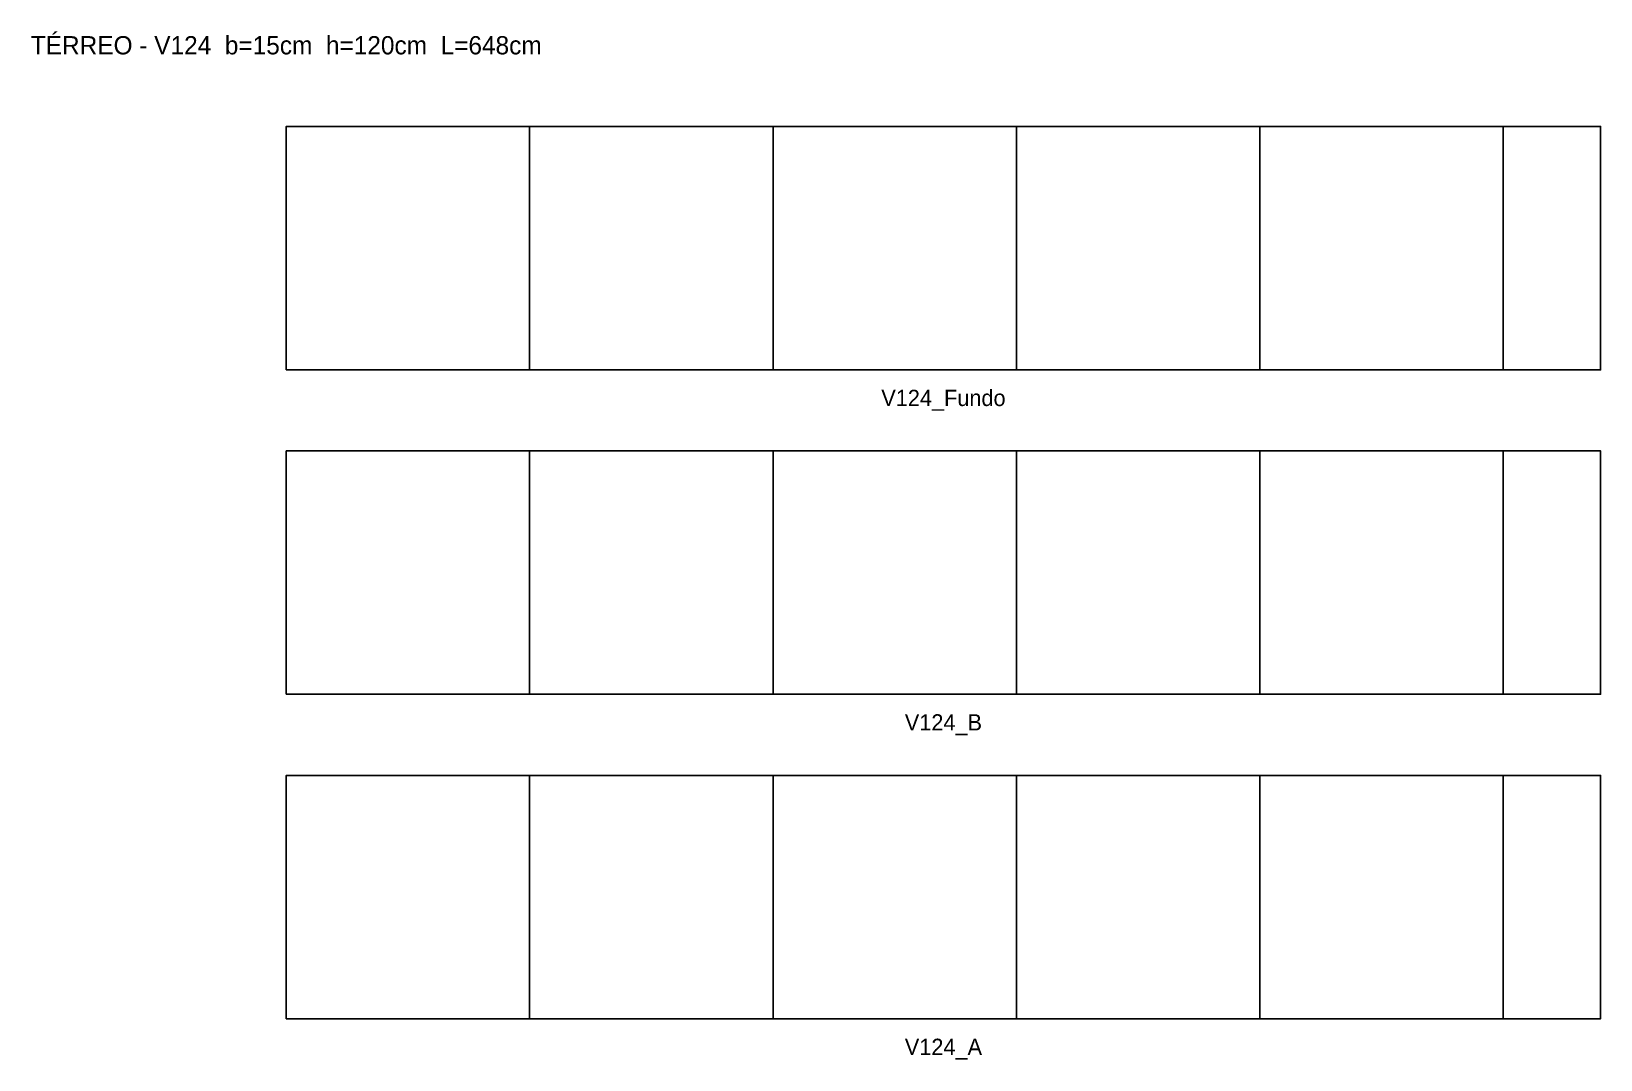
# Model space of a CAD drawing. Header units: metres. Extents: x -126 to 648, y -20 to 487.
import ezdxf

# ---------------------------------------------------------------- set-up
doc = ezdxf.new("R2010")
doc.units = ezdxf.units.M
for name, color, linetype in [('NOMENCLATURA', 2, 'Continuous'), ('Paineis', 7, 'Continuous'), ('Texto Secao', 2, 'Continuous')]:
    doc.layers.add(name, color=color, linetype=linetype)

msp = doc.modelspace()

# ---------------------------------------------------------------- linework, layer by layer
at = {"layer": 'Paineis'}
for points in [[(0, 320), (120, 320), (120, 440), (0, 440)], [(120, 320), (240, 320), (240, 440), (120, 440)], [(240, 320), (360, 320), (360, 440), (240, 440)], [(360, 320), (480, 320), (480, 440), (360, 440)], [(480, 320), (600, 320), (600, 440), (480, 440)], [(600, 320), (648, 320), (648, 440), (600, 440)], [(0, 160), (120, 160), (120, 280), (0, 280)], [(120, 160), (240, 160), (240, 280), (120, 280)], [(240, 160), (360, 160), (360, 280), (240, 280)], [(360, 160), (480, 160), (480, 280), (360, 280)], [(480, 160), (600, 160), (600, 280), (480, 280)], [(600, 160), (648, 160), (648, 280), (600, 280)], [(0, 0), (120, 0), (120, 120), (0, 120)], [(120, 0), (240, 0), (240, 120), (120, 120)], [(240, 0), (360, 0), (360, 120), (240, 120)], [(360, 0), (480, 0), (480, 120), (360, 120)], [(480, 0), (600, 0), (600, 120), (480, 120)], [(600, 0), (648, 0), (648, 120), (600, 120)]]:
    msp.add_lwpolyline(points, close=True, dxfattribs=at)

# ---------------------------------------------------------------- texts
at = {"layer": 'NOMENCLATURA', "insert": (0, 480), "char_height": 9, "width": 668, "attachment_point": 5}
msp.add_mtext('TÉRREO - V124  b=15cm  h=120cm  L=648cm', dxfattribs=at)
at = {"layer": 'Texto Secao', "char_height": 8, "width": 668, "attachment_point": 5}
for s, insert in [('V124_Fundo', (324, 305)), ('V124_B', (324, 145)), ('V124_A', (324, -15))]:
    msp.add_mtext(s, dxfattribs=dict(at, insert=insert))

doc.saveas('drawing.dxf')
